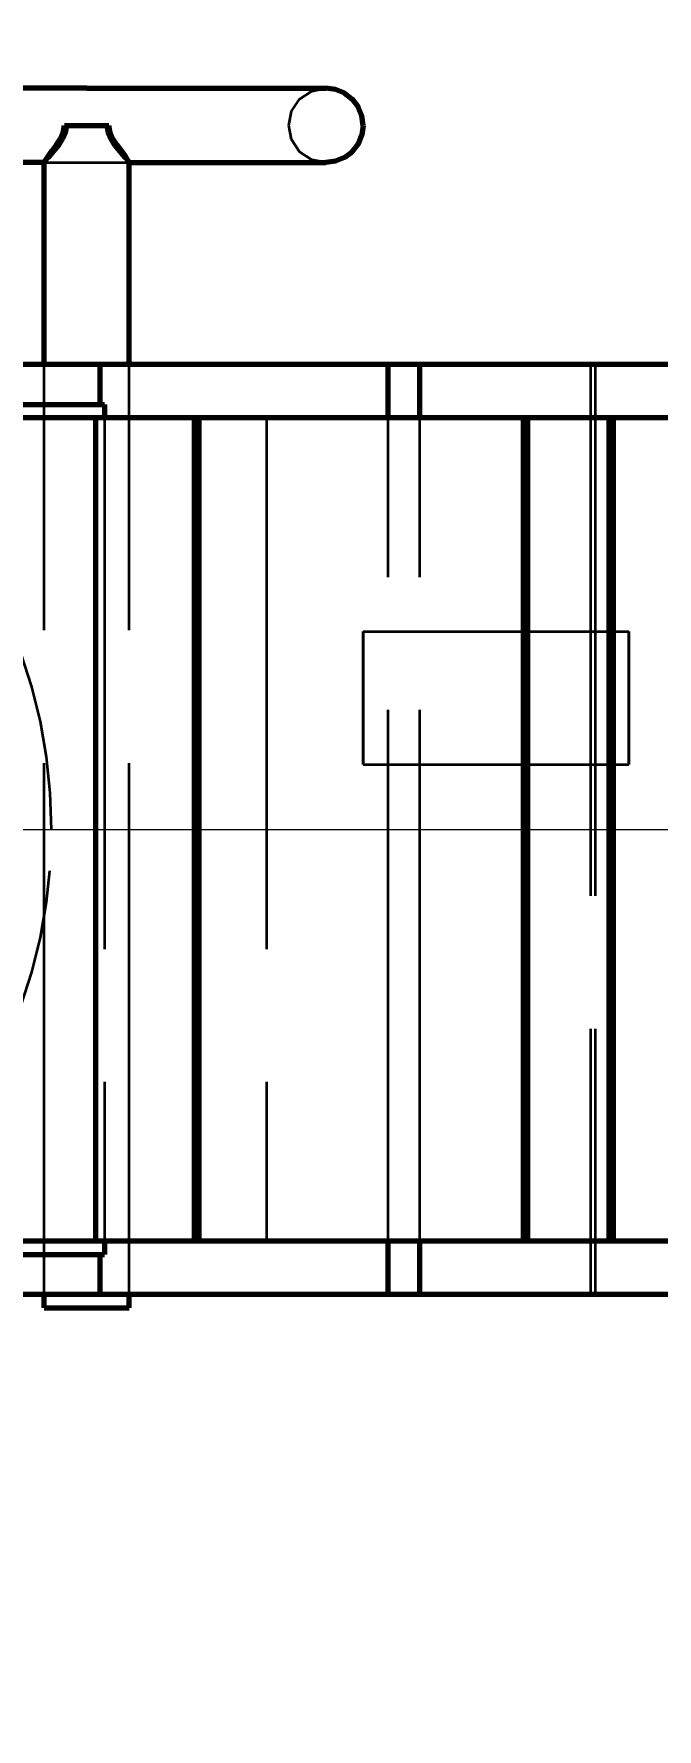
# Model space of a CAD drawing. Header units: millimetres. Extents: x 0 to 2208, y 0 to 420.
# Drawn here: x 110.04 to 114.73, y 72.22 to 84.98 of the extents above; entities that cross this region are included whole.
import ezdxf

# ---------------------------------------------------------------- set-up
doc = ezdxf.new("R2010")
doc.units = ezdxf.units.MM
doc.linetypes.add('IRAM-E-TRAZOS', pattern=[5, 4, -1])
doc.linetypes.add('IRAM-F-TRAZO-PUNTO', pattern=[20, 15, -2, 1, -2])
for name, color, linetype, lineweight in [('01-VISIBLE', 7, 'CONTINUOUS', 70), ('02-OCULTA', 4, 'IRAM-E-TRAZOS', 35), ('03-EJE', 1, 'IRAM-F-TRAZO-PUNTO', 18), ('04-COTA', 3, 'CONTINUOUS', 18)]:
    doc.layers.add(name, color=color, linetype=linetype, lineweight=lineweight)
doc.styles.add('ISO3098', font='isocpeur.ttf')
doc.dimstyles.new('FLAMA-IRAM', dxfattribs={"dimtxt": 3.5, "dimasz": 3.5, "dimexe": 2, "dimexo": 1.5, "dimgap": 1, "dimtad": 1, "dimdec": 1, "dimtxsty": 'ISO3098', "dimblk": 'IRAM_FLECHA', "dimblk1": 'IRAM_FLECHA', "dimblk2": 'IRAM_FLECHA', "dimcen": 2.5, "dimclrd": 256, "dimclre": 256, "dimclrt": 256, "dimazin": 3, "dimtfac": 1, "dimtmove": 0, "dimatfit": 3, "dimlwd": 18, "dimlwe": 18})

# ---------------------------------------------------------------- blocks, each defined once
blk = doc.blocks.new('IRAM_FLECHA')
blk.add_solid([(0, 0), (-1, 0.125), (-1, -0.125)])

msp = doc.modelspace()

# ---------------------------------------------------------------- linework, layer by layer
at = {"layer": '01-VISIBLE'}
for p, q in [((110.118, 82.489), (110.118, 84.011)), ((110.758, 82.489), (110.758, 84.011)), ((110.54, 82.489), (108.236, 82.489)), ((110.54, 82.189), (110.54, 82.489)), ((112.706, 82.489), (110.54, 82.489)), ((112.706, 82.089), (112.706, 82.489)), ((112.944, 82.489), (112.706, 82.489)), ((112.944, 82.089), (112.944, 82.489)), ((116.296, 82.489), (112.944, 82.489)), ((108.642, 82.189), (110.54, 82.189)), ((110.54, 82.189), (110.573, 82.189)), ((110.573, 82.189), (110.573, 82.089)), ((110.506, 82.089), (106.476, 82.089)), ((110.506, 75.889), (110.506, 82.089)), ((111.25, 82.089), (110.506, 82.089)), ((111.25, 75.889), (111.25, 82.089)), ((111.284, 82.089), (111.25, 82.089)), ((113.722, 82.089), (111.284, 82.089)), ((111.284, 75.889), (111.284, 82.089)), ((113.756, 82.089), (113.722, 82.089)), ((113.722, 82.089), (113.722, 75.889)), ((114.366, 82.089), (113.756, 82.089)), ((113.756, 82.089), (113.756, 75.889)), ((114.4, 82.089), (114.366, 82.089)), ((114.366, 82.089), (114.366, 75.889)), ((114.976, 82.089), (114.4, 82.089)), ((114.4, 82.089), (114.4, 75.889)), ((110.506, 75.889), (106.476, 75.889)), ((111.25, 75.889), (110.506, 75.889)), ((110.573, 75.889), (110.573, 75.789)), ((111.284, 75.889), (111.25, 75.889)), ((113.722, 75.889), (111.284, 75.889)), ((112.706, 75.489), (112.706, 75.889)), ((112.944, 75.489), (112.944, 75.889)), ((113.756, 75.889), (113.722, 75.889)), ((114.366, 75.889), (113.756, 75.889)), ((114.4, 75.889), (114.366, 75.889)), ((114.976, 75.889), (114.4, 75.889)), ((108.642, 75.789), (110.54, 75.789)), ((110.54, 75.489), (110.54, 75.789)), ((110.54, 75.789), (110.573, 75.789)), ((110.54, 75.489), (108.236, 75.489)), ((110.118, 75.389), (110.118, 75.489)), ((112.706, 75.489), (110.54, 75.489)), ((110.758, 75.389), (110.758, 75.489)), ((112.944, 75.489), (112.706, 75.489)), ((116.296, 75.489), (112.944, 75.489))]:
    msp.add_line(p, q, dxfattribs=at)
for points in [[(110.438, 84.569), (110.338, 84.569), (110.238, 84.569), (110.138, 84.569), (110.038, 84.569), (109.938, 84.569), (109.838, 84.569), (109.738, 84.569), (109.638, 84.569), (109.538, 84.569), (109.438, 84.569), (109.338, 84.569), (109.238, 84.569), (109.138, 84.569), (109.038, 84.569), (108.938, 84.569), (108.838, 84.569), (108.738, 84.569), (108.638, 84.569)], [(110.438, 84.569), (110.538, 84.569), (110.638, 84.569), (110.738, 84.569), (110.838, 84.569), (110.938, 84.569), (111.038, 84.569), (111.138, 84.569), (111.238, 84.569), (111.338, 84.569), (111.438, 84.569), (111.538, 84.569), (111.638, 84.569), (111.738, 84.569), (111.838, 84.569), (111.938, 84.569), (112.038, 84.569), (112.138, 84.569), (112.238, 84.569)], [(112.518, 84.289), (112.508, 84.362), (112.48, 84.429), (112.436, 84.487), (112.378, 84.532), (112.31, 84.56), (112.238, 84.569)], [(112.238, 84.569), (112.238, 84.569), (112.238, 84.569), (112.238, 84.569), (112.238, 84.569), (112.238, 84.569), (112.238, 84.569)], [(110.118, 84.011), (110.147, 84.056), (110.179, 84.099), (110.211, 84.142), (110.24, 84.188), (110.262, 84.236), (110.272, 84.289)], [(110.272, 84.289), (110.299, 84.289), (110.327, 84.289), (110.355, 84.289), (110.383, 84.289), (110.41, 84.289), (110.438, 84.289)], [(110.438, 84.289), (110.466, 84.289), (110.493, 84.289), (110.521, 84.289), (110.549, 84.289), (110.577, 84.289), (110.604, 84.289)], [(110.758, 84.011), (110.729, 84.056), (110.697, 84.099), (110.665, 84.142), (110.636, 84.188), (110.614, 84.236), (110.604, 84.289)], [(112.518, 84.289), (112.508, 84.217), (112.48, 84.149), (112.436, 84.091), (112.378, 84.047), (112.31, 84.019), (112.238, 84.009)], [(110.118, 84.009), (110.012, 84.009), (109.907, 84.009), (109.801, 84.009), (109.695, 84.009), (109.589, 84.009), (109.484, 84.009), (109.378, 84.009), (109.272, 84.009), (109.167, 84.009), (109.061, 84.009), (108.955, 84.009), (108.849, 84.009), (108.744, 84.009), (108.638, 84.009)], [(110.119, 84.009), (110.119, 84.009), (110.119, 84.009), (110.118, 84.01), (110.118, 84.01), (110.118, 84.01), (110.118, 84.011)], [(110.757, 84.009), (110.757, 84.009), (110.757, 84.009), (110.758, 84.01), (110.758, 84.01), (110.758, 84.01), (110.758, 84.011)], [(110.758, 84.009), (110.864, 84.009), (110.969, 84.009), (111.075, 84.009), (111.181, 84.009), (111.287, 84.009), (111.392, 84.009), (111.498, 84.009), (111.604, 84.009), (111.709, 84.009), (111.815, 84.009), (111.921, 84.009), (112.027, 84.009), (112.132, 84.009), (112.238, 84.009)], [(110.118, 75.389), (110.171, 75.389), (110.225, 75.389), (110.278, 75.389), (110.331, 75.389), (110.385, 75.389), (110.438, 75.389)], [(110.438, 75.389), (110.491, 75.389), (110.545, 75.389), (110.598, 75.389), (110.651, 75.389), (110.705, 75.389), (110.758, 75.389)]]:
    msp.add_lwpolyline(points, dxfattribs=at)
for radius, start, end in [(18.51, 10.8995, 174.606), (18.27, 11.0445, 174.535), (18.15, 11.1184, 174.4987), (18.51, -174.606, -10.8995), (18.27, -174.535, -11.0445), (18.15, -174.4987, -11.1184)]:
    msp.add_arc((106.238, 78.989), radius, start, end, dxfattribs=at)
at = {"layer": '02-OCULTA'}
for p, q in [((108.202, 82.489), (114.23, 82.489)), ((110.118, 75.489), (110.118, 82.489)), ((110.118, 75.489), (110.118, 82.489)), ((110.758, 75.489), (110.758, 82.489)), ((110.758, 75.489), (110.758, 82.489)), ((114.23, 82.489), (114.264, 82.489)), ((114.23, 82.489), (114.23, 75.489)), ((114.264, 82.489), (114.942, 82.489)), ((114.264, 82.489), (114.264, 75.489)), ((110.573, 82.189), (108.642, 82.189)), ((107.898, 82.089), (111.792, 82.089)), ((110.573, 82.089), (110.573, 75.889)), ((111.792, 82.089), (125.338, 82.089)), ((111.792, 82.089), (111.792, 75.889)), ((112.706, 75.889), (112.706, 82.089)), ((112.944, 75.889), (112.944, 82.089)), ((112.518, 80.479), (114.518, 80.479)), ((112.518, 79.479), (114.518, 79.479)), ((107.898, 75.889), (111.792, 75.889)), ((111.792, 75.889), (125.338, 75.889)), ((110.573, 75.789), (108.642, 75.789)), ((108.202, 75.489), (114.23, 75.489)), ((114.23, 75.489), (114.264, 75.489)), ((114.264, 75.489), (114.942, 75.489))]:
    msp.add_line(p, q, dxfattribs=at)
for points in [[(112.238, 84.569), (112.135, 84.569), (112.032, 84.569), (111.929, 84.569), (111.827, 84.569), (111.724, 84.569), (111.621, 84.569), (111.518, 84.569), (111.415, 84.569), (111.312, 84.569), (111.209, 84.569), (111.107, 84.569), (111.004, 84.569), (110.901, 84.569), (110.798, 84.569), (110.695, 84.569), (110.592, 84.569), (110.489, 84.569), (110.387, 84.569), (110.284, 84.569), (110.181, 84.569), (110.078, 84.569), (109.975, 84.569)], [(112.238, 84.009), (112.131, 84.031), (112.04, 84.091), (111.979, 84.182), (111.958, 84.289), (111.979, 84.396), (112.04, 84.487), (112.131, 84.548), (112.238, 84.569)], [(110.296, 84.289), (110.287, 84.234), (110.264, 84.182), (110.234, 84.134), (110.199, 84.089), (110.162, 84.046), (110.119, 84.009)], [(110.272, 84.289), (110.299, 84.289), (110.327, 84.289), (110.355, 84.289), (110.383, 84.289), (110.41, 84.289), (110.438, 84.289)], [(110.58, 84.289), (110.533, 84.289), (110.485, 84.289), (110.438, 84.289), (110.391, 84.289), (110.343, 84.289), (110.296, 84.289)], [(110.296, 84.289), (110.319, 84.289), (110.343, 84.289), (110.367, 84.289), (110.391, 84.289), (110.414, 84.289), (110.438, 84.289)], [(110.438, 84.289), (110.466, 84.289), (110.493, 84.289), (110.521, 84.289), (110.549, 84.289), (110.577, 84.289), (110.604, 84.289)], [(110.438, 84.289), (110.462, 84.289), (110.485, 84.289), (110.509, 84.289), (110.533, 84.289), (110.557, 84.289), (110.58, 84.289)], [(110.58, 84.289), (110.589, 84.234), (110.612, 84.182), (110.642, 84.134), (110.677, 84.089), (110.714, 84.046), (110.757, 84.009)], [(109.975, 84.009), (110.078, 84.009), (110.181, 84.009), (110.284, 84.009), (110.387, 84.009), (110.489, 84.009), (110.592, 84.009), (110.695, 84.009), (110.798, 84.009), (110.901, 84.009), (111.004, 84.009), (111.107, 84.009), (111.209, 84.009), (111.312, 84.009), (111.415, 84.009), (111.518, 84.009), (111.621, 84.009), (111.724, 84.009), (111.827, 84.009), (111.929, 84.009), (112.032, 84.009), (112.135, 84.009), (112.238, 84.009)], [(110.119, 84.009), (110.119, 84.009), (110.119, 84.009), (110.119, 84.009), (110.118, 84.009), (110.118, 84.009), (110.118, 84.009)], [(110.757, 84.009), (110.757, 84.009), (110.757, 84.009), (110.757, 84.009), (110.758, 84.009), (110.758, 84.009), (110.758, 84.009)], [(110.758, 82.489), (110.651, 82.489), (110.545, 82.489), (110.438, 82.489), (110.331, 82.489), (110.225, 82.489), (110.118, 82.489)], [(110.118, 82.489), (110.171, 82.489), (110.225, 82.489), (110.278, 82.489), (110.331, 82.489), (110.385, 82.489), (110.438, 82.489)], [(110.438, 82.489), (110.491, 82.489), (110.545, 82.489), (110.598, 82.489), (110.651, 82.489), (110.705, 82.489), (110.758, 82.489)], [(112.518, 79.479), (112.518, 79.579), (112.518, 79.679), (112.518, 79.779), (112.518, 79.879), (112.518, 79.979), (112.518, 80.079), (112.518, 80.179), (112.518, 80.279), (112.518, 80.379), (112.518, 80.479)], [(112.518, 80.479), (112.518, 80.396), (112.518, 80.313), (112.518, 80.229), (112.518, 80.146), (112.518, 80.063), (112.518, 79.979)], [(114.518, 79.479), (114.518, 79.579), (114.518, 79.679), (114.518, 79.779), (114.518, 79.879), (114.518, 79.979), (114.518, 80.079), (114.518, 80.179), (114.518, 80.279), (114.518, 80.379), (114.518, 80.479)], [(114.518, 80.479), (114.518, 80.396), (114.518, 80.313), (114.518, 80.229), (114.518, 80.146), (114.518, 80.063), (114.518, 79.979)], [(112.518, 79.979), (112.518, 79.896), (112.518, 79.813), (112.518, 79.729), (112.518, 79.646), (112.518, 79.563), (112.518, 79.479)], [(114.518, 79.979), (114.518, 79.896), (114.518, 79.813), (114.518, 79.729), (114.518, 79.646), (114.518, 79.563), (114.518, 79.479)], [(110.758, 75.489), (110.651, 75.489), (110.545, 75.489), (110.438, 75.489), (110.331, 75.489), (110.225, 75.489), (110.118, 75.489)], [(110.118, 75.489), (110.171, 75.489), (110.225, 75.489), (110.278, 75.489), (110.331, 75.489), (110.385, 75.489), (110.438, 75.489)], [(110.438, 75.489), (110.491, 75.489), (110.545, 75.489), (110.598, 75.489), (110.651, 75.489), (110.705, 75.489), (110.758, 75.489)], [(110.758, 75.389), (110.651, 75.389), (110.545, 75.389), (110.438, 75.389), (110.331, 75.389), (110.225, 75.389), (110.118, 75.389)]]:
    msp.add_lwpolyline(points, dxfattribs=at)
for radius in [18.21, 18.21, 18.15, 18.15, 18.15, 17.83, 17.83, 17.75, 17.75, 17.75, 17.75, 17.75, 17.75, 17.35, 17.35, 17.35, 17.35]:
    msp.add_circle((106.238, 78.989), radius, dxfattribs=at)
for radius, start, end in [(18.51, 0, 176.2829), (18.07, 0, -90.9513), (18.21, 162, 18), (18.21, 162, 18), (18.15, 162, 18), (18.15, 162, 18), (3.936, 0, 62.7764), (18.51, -176.2829, 0), (18.07, -89.0487, 0), (3.936, -62.7764, 0)]:
    msp.add_arc((106.238, 78.989), radius, start, end, dxfattribs=at)
at = {"layer": '03-EJE'}
for p, q in [((74.088, 78.989), (138.388, 78.989)), ((87.488, 78.989), (124.988, 78.989))]:
    msp.add_line(p, q, dxfattribs=at)

# ---------------------------------------------------------------- dimensions: what is measured, and where the dimension line sits
at = {"layer": '04-COTA'}
msp.add_linear_dim(base=(88.088, 50.479), p1=(88.088, 78.989), p2=(124.388, 78.989), dimstyle='FLAMA-IRAM', override={"dimlfac": 5, "dimpost": '%%c<>'}, dxfattribs=at).render()

doc.saveas('drawing.dxf')
